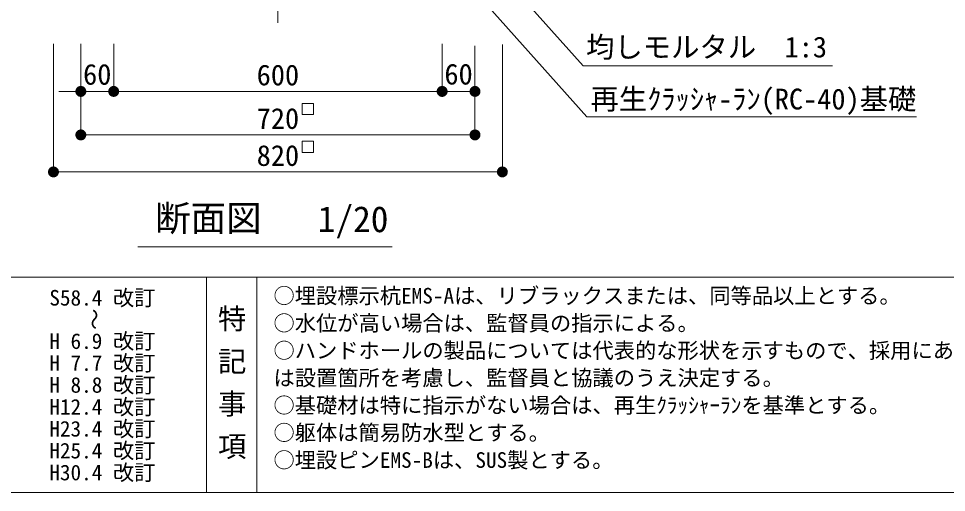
# Model space of a CAD drawing. Units: millimetres at full size, sheet at 1:20; some dimension numbers follow another scale. Extents: x 374 to 5850, y 4690 to 8423.
# Drawn here: x 1555 to 3250, y 4690 to 5555 of the extents above; entities that cross this region are included whole.
import ezdxf
from ezdxf.enums import TextEntityAlignment as Align

# ---------------------------------------------------------------- set-up
doc = ezdxf.new("R2010")
doc.units = ezdxf.units.MM
doc.header["$LTSCALE"] = 20
doc.linetypes.add('CHAIN', pattern=[18.5, 12, -1.5, 3.5, -1.5])
for name, color, linetype, lineweight in [('_0-0_', 7, 'Continuous', 13), ('ハッチ', 4, 'Continuous', 13), ('寸法', 1, 'Continuous', 13), ('本体', 7, 'Continuous', 13)]:
    doc.layers.add(name, color=color, linetype=linetype, lineweight=lineweight)
doc.styles.add('@ＭＳ ゴシック', font='')
doc.styles.add('ＭＳ ゴシック', font='')
doc.styles.get('@ＭＳ ゴシック').set_extended_font_data('@MS Gothic')
doc.styles.get('ＭＳ ゴシック').set_extended_font_data('MS Gothic')

# ---------------------------------------------------------------- blocks, each defined once
blk = doc.blocks.new('filled_dot')
at = {"color": 0, "linetype": 'Continuous', "lineweight": -2, "const_width": 1.25}
blk.add_lwpolyline([(-0.625, 0, 1), (0.625, 0, 1)], format="xyb", close=True, dxfattribs=at)

msp = doc.modelspace()

# ---------------------------------------------------------------- linework, layer by layer
at = {"layer": '_0-0_', "color": 6}
msp.add_line((374.13, 5082.77), (5850.38, 5082.77), dxfattribs=at)
at = {"layer": '_0-0_'}
for p, q in [((1898.49, 5082.77), (1898.49, 4689.61)), ((1990.42, 5082.77), (1990.42, 4689.61))]:
    msp.add_line(p, q, dxfattribs=at)
at = {"layer": '_0-0_', "color": 6}
msp.add_lwpolyline([(5850.38, 8313.24), (374.13, 8313.24), (374.13, 4689.61), (5850.38, 4689.61)], close=True, dxfattribs=at)
at = {"layer": 'ハッチ', "linetype": 'CHAIN'}
msp.add_line((2028.7, 6627.02), (2028.7, 5519.51), dxfattribs=at)
at = {"layer": '寸法'}
for p, q in [((1618.7, 5508.96), (1618.7, 5274.8)), ((1668.7, 5508.96), (1668.7, 5421.81)), ((1728.7, 5508.96), (1728.7, 5421.81)), ((2328.7, 5508.96), (2328.7, 5421.81)), ((2328.7, 5508.96), (2328.7, 5421.81)), ((1668.7, 5504.98), (1668.7, 5342.35)), ((1728.7, 5504.98), (1728.7, 5421.81)), ((2388.7, 5504.98), (2388.7, 5421.81)), ((2388.7, 5504.98), (2388.7, 5342.35)), ((2438.7, 5507.42), (2438.7, 5274.8)), ((1628.7, 5421.81), (1768.7, 5421.81)), ((1728.7, 5421.81), (2328.7, 5421.81)), ((2328.7, 5421.81), (2388.7, 5421.81)), ((1668.7, 5342.35), (2388.7, 5342.35)), ((1618.7, 5274.8), (2438.7, 5274.8))]:
    msp.add_line(p, q, dxfattribs=at)
at = {"layer": '寸法', "color": 3}
for p, q in [((2073.25, 5399.92), (2073.25, 5379.42)), ((2073.25, 5399.92), (2093.75, 5399.92)), ((2093.75, 5379.42), (2093.75, 5399.92)), ((2073.25, 5379.42), (2093.75, 5379.42)), ((2093.75, 5330.73), (2073.25, 5330.73)), ((2073.25, 5330.73), (2073.25, 5310.23)), ((2093.75, 5310.23), (2093.75, 5330.73)), ((2073.25, 5310.23), (2093.75, 5310.23)), ((1772.66, 5138.17), (2237.54, 5138.17))]:
    msp.add_line(p, q, dxfattribs=at)
at = {"layer": '寸法'}
for points in [[(2388.88, 5688.9), (2402.22, 5674), (2586.22, 5468.21), (3041.62, 5468.21)], [(2395.62, 5595.88), (2408.95, 5580.97), (2592.96, 5375.19), (3195.11, 5375.19)]]:
    msp.add_lwpolyline(points, dxfattribs=at)

# ---------------------------------------------------------------- block references
at = {"layer": '寸法', "xscale": 8, "yscale": 8, "rotation": 180}
for p in [(1668.7, 5421.81), (2328.7, 5421.81), (2388.7, 5421.81), (2388.7, 5342.35), (2438.7, 5274.8)]:
    msp.add_blockref('filled_dot', p, dxfattribs=at)
at = {"layer": '寸法', "xscale": 8, "yscale": 8}
for p in [(1728.7, 5421.81), (1728.7, 5421.81), (2328.7, 5421.81), (1668.7, 5342.35), (1618.7, 5274.8)]:
    msp.add_blockref('filled_dot', p, dxfattribs=at)

# ---------------------------------------------------------------- texts
at = {"layer": '_0-0_', "style": '@ＭＳ ゴシック'}
msp.add_text('特 記 事 項', height=37.98, rotation=270, dxfattribs=at).set_placement((1944.45, 4890.83), align=Align.MIDDLE_CENTER)
at = {"layer": '寸法', "color": 3, "style": 'ＭＳ ゴシック'}
for s, height, p in [('均しモルタル\u30001:3', 37.98, (2591.56, 5472.44)), ('再生ｸﾗｯｼｬ-ﾗﾝ(RC-40)基礎', 37.98, (2599.74, 5377.45)), ('断面図', 47.47, (1804.58, 5152.39)), ('1/20', 47.47, (2101.43, 5150.59))]:
    msp.add_text(s, height=height, dxfattribs=at).set_placement(p, align=Align.BOTTOM_LEFT)
at = {"layer": '寸法', "style": 'ＭＳ ゴシック'}
for s, p in [('60', (1698.7, 5453)), ('600', (2028.7, 5451.81)), ('60', (2358.7, 5453.36)), ('720', (2028.7, 5372.35)), ('820', (2028.7, 5304.8))]:
    msp.add_text(s, height=37.98, dxfattribs=at).set_placement(p, align=Align.MIDDLE_CENTER)
at = {"layer": '本体', "style": 'ＭＳ ゴシック'}
for s, p in [('S58.4 改訂', (1708.09, 5044.99)), ('H 6.9 改訂', (1708.09, 4965.88)), ('H 7.7 改訂', (1708.09, 4925.88)), ('H 8.8 改訂', (1708.09, 4885.88)), ('H12.4 改訂', (1708.09, 4845.88)), ('H23.4 改訂', (1708.09, 4805.88)), ('H25.4 改訂', (1708.09, 4765.88)), ('H30.4 改訂', (1708.09, 4726))]:
    msp.add_text(s, height=28.48, dxfattribs=at).set_placement(p, align=Align.MIDDLE_CENTER)
for s, p in [('○埋設標示杭EMS-Aは、リブラックスまたは、同等品以上とする。', (2020.59, 5062.99)), ('○水位が高い場合は、監督員の指示による。', (2020.59, 5012.99)), ('○ハンドホールの製品については代表的な形状を示すもので、採用にあたって', (2020.59, 4962.99)), ('は設置箇所を考慮し、監督員と協議のうえ決定する。', (2020.59, 4912.99)), ('○基礎材は特に指示がない場合は、再生ｸﾗｯｼｬｰﾗﾝを基準とする。', (2020.59, 4862.99)), ('○躯体は簡易防水型とする。', (2020.59, 4812.99)), ('○埋設ピンEMS-Bは、SUS製とする。', (2020.59, 4762.99))]:
    msp.add_text(s, height=28.48, dxfattribs=at).set_placement(p, align=Align.TOP_LEFT)
msp.add_text('～', height=28.48, rotation=270, dxfattribs=at).set_placement((1693.09, 5005.74), align=Align.MIDDLE_CENTER)

doc.saveas('drawing.dxf')
